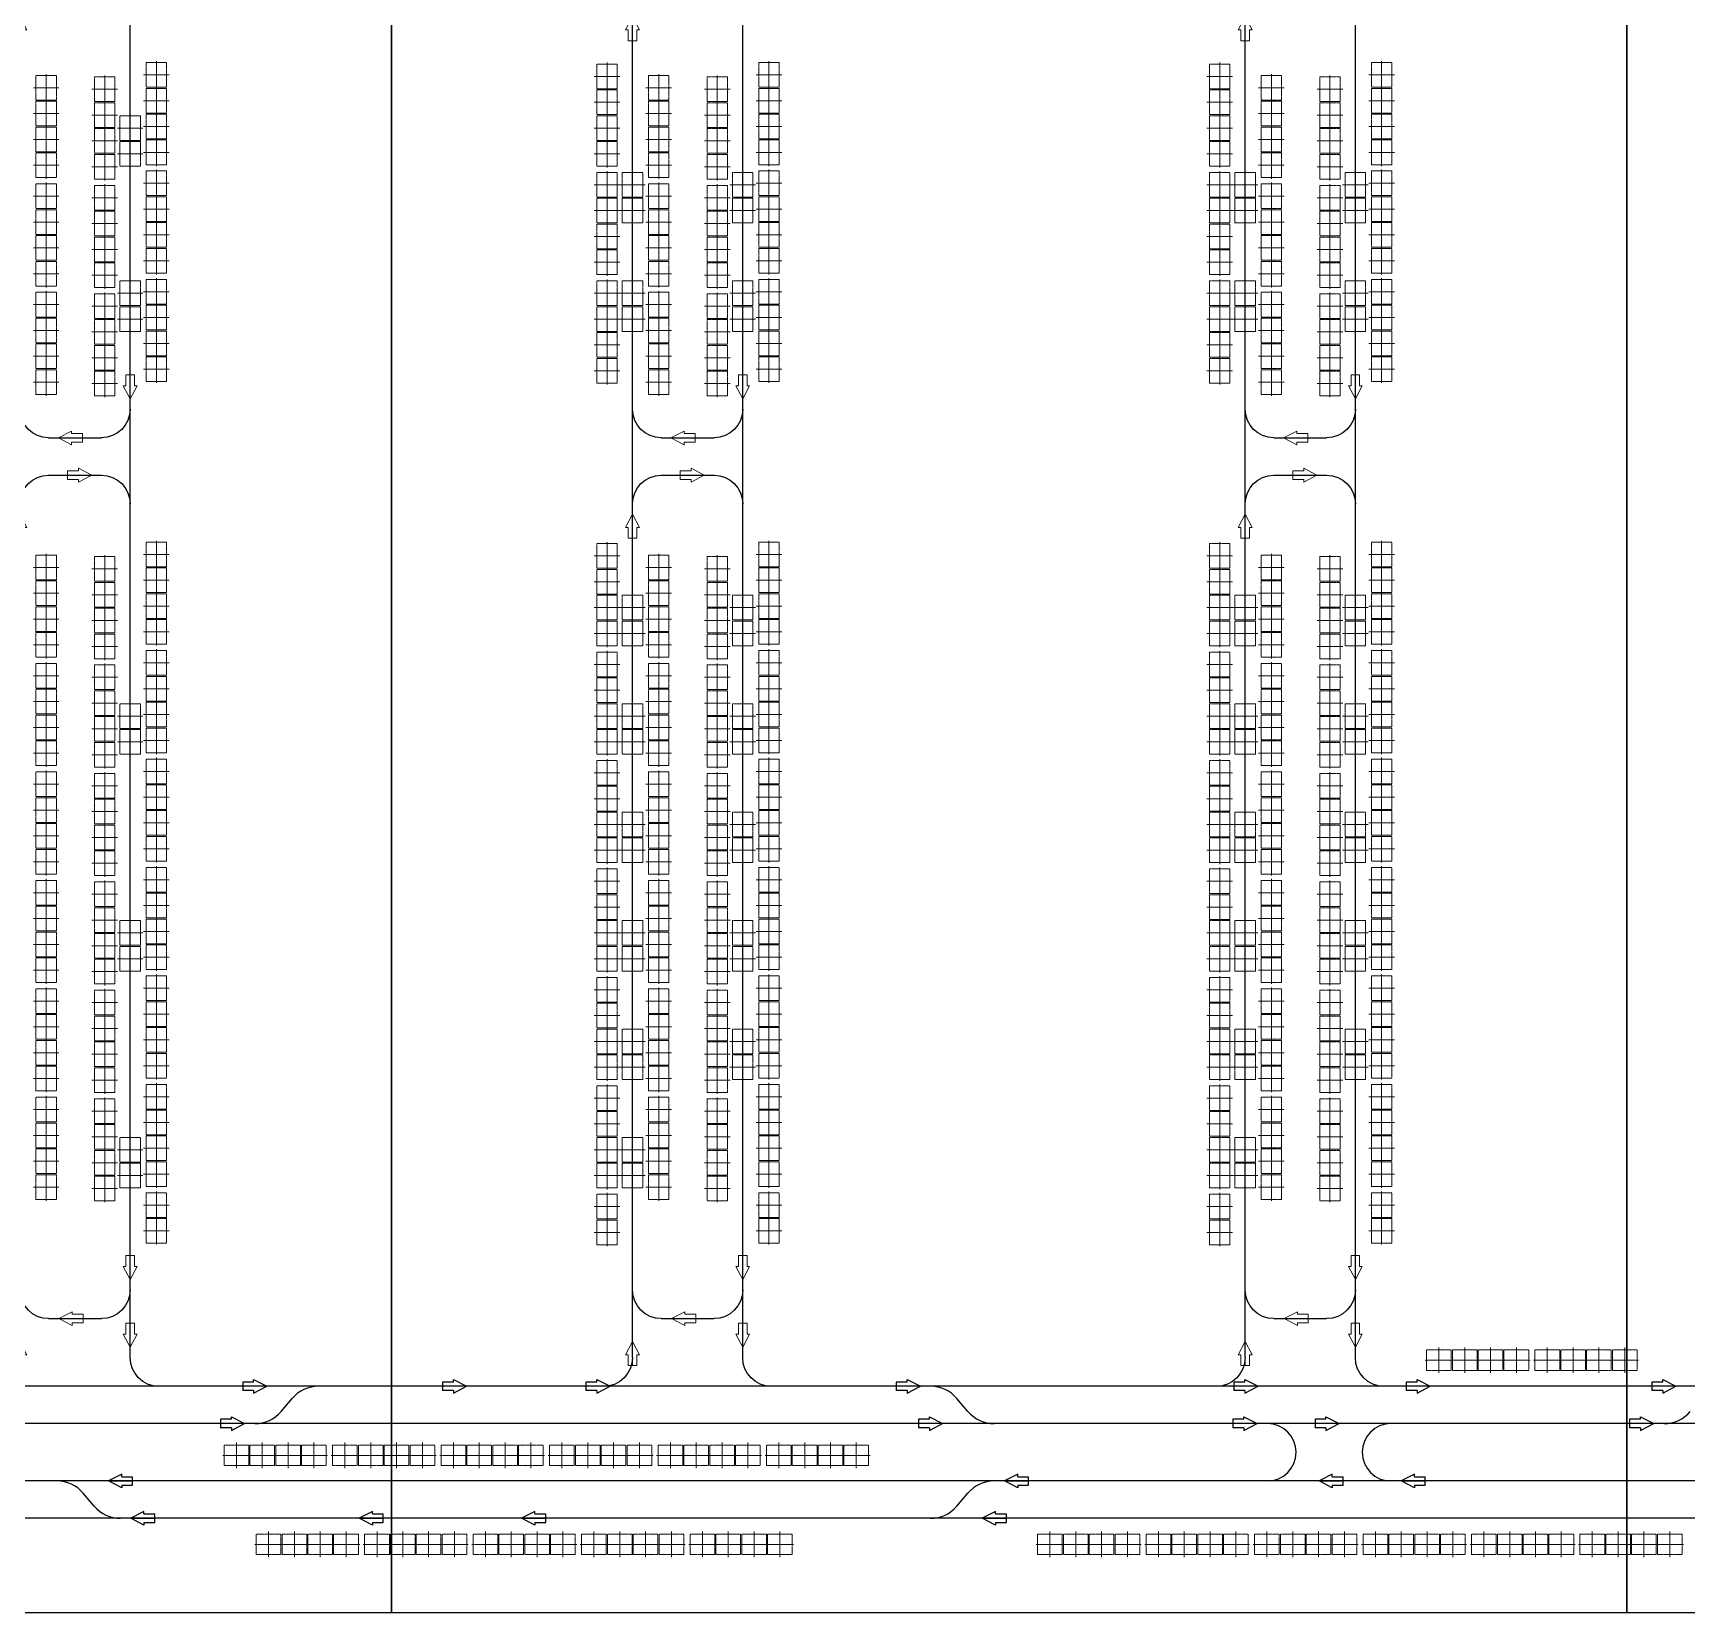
# Model space of a CAD drawing. Header units: millimetres. Extents: x -128 to 670218, y 27186 to 149492.
# Drawn here: x 139556 to 168370, y 27186 to 54722 of the extents above; entities that cross this region are included whole.
import ezdxf

# ---------------------------------------------------------------- set-up
doc = ezdxf.new("R2010")
doc.units = ezdxf.units.MM
doc.linetypes.add('AM_ISO08W050', pattern=[18, 12, -1.5, 3, -1.5])
doc.linetypes.add('XAT-M16_6F_EQ Layout_20211120$0$ACAD_ISO08W100', pattern=[36, 24, -3, 6, -3])
for name, color, linetype, lineweight in [('_CLINE', 4, 'XAT-M16_6F_EQ Layout_20211120$0$ACAD_ISO08W100', 9), ('DIRECT', 40, 'Continuous', 9), ('LINE_EQ', 4, 'AM_ISO08W050', 20), ('LINE_STB', 151, 'Continuous', 30)]:
    doc.layers.add(name, color=color, linetype=linetype, lineweight=lineweight)
doc.layers.add('Rail_H4822(Lower)', color=7, linetype='Continuous')

# ---------------------------------------------------------------- blocks, each defined once
blk = doc.blocks.new('*U3')
at = {"color": 0, "linetype": 'ByBlock'}
for p, q in [((-120, -230), (0, 0)), ((0, 0), (0, -420)), ((120, -230), (0, 0)), ((-75, -230), (-120, -230)), ((-75, -230), (-75, -420)), ((75, -230), (75, -420)), ((75, -230), (120, -230)), ((75, -420), (-75, -420))]:
    blk.add_line(p, q, dxfattribs=at)
blk = doc.blocks.new('A$C31676947')
at = {"layer": 'Rail_H4822(Lower)'}
for p, q in [((500, 47250), (500, 500)), ((2420, 47250), (2420, 500)), ((1000, 46570), (1920, 46570)), ((1000, 31870), (1920, 31870)), ((1000, 31220), (1920, 31220)), ((1000, 16520), (1920, 16520)), ((1000, 15870), (1920, 15870)), ((1000, 1180), (1920, 1180))]:
    blk.add_line(p, q, dxfattribs=at)
for centre, start, end in [((0, 47250), 0, 90), ((2920, 47250), 90, 180), ((1000, 46070), 90, 180), ((1920, 46070), 0, 90), ((1000, 32370), 180, 270), ((1920, 32370), 270, 0), ((1000, 30720), 90, 180), ((1920, 30720), 0, 90), ((0, 23700), 270, 0), ((2920, 23700), 180, 270), ((0, 21700), 0, 90), ((2920, 21700), 90, 180), ((1000, 17020), 180, 270), ((1920, 17020), 270, 0), ((1000, 15370), 90, 180), ((1920, 15370), 0, 90), ((1000, 1680), 180, 270), ((1920, 1680), 270, 0), ((0, 500), 270, 0), ((2920, 500), 180, 270)]:
    blk.add_arc(centre, 500, start, end, dxfattribs=at)
at = {"layer": 'DIRECT'}
for p, rotation in [((500, 46970), 180), ((1180, 46570), 89.99999999999999), ((500, 32550), 180), ((500, 23880), 180), ((500, 17200), 180), ((500, 1860), 180), ((1740, 1180), 270), ((500, 680), 180)]:
    blk.add_blockref('*U3', p, dxfattribs=dict(at, rotation=rotation))
for p in [(2420, 47070), (2420, 45890), (2420, 30540), (2420, 21520), (2420, 15190), (2420, 780)]:
    blk.add_blockref('*U3', p, dxfattribs=at)
at = {"layer": 'DIRECT', "lineweight": -2}
for p, rotation in [((1750, 31870), 270), ((1170, 31220), 89.99999999999999), ((1750, 16520), 270), ((1170, 15870), 89.99999999999999)]:
    blk.add_blockref('*U3', p, dxfattribs=dict(at, rotation=rotation))
blk = doc.blocks.new('*U537')
at = {"color": 0, "linetype": 'ByBlock'}
for p, q in [((-120, -230), (0, 0)), ((0, 0), (0, -420)), ((120, -230), (0, 0)), ((-75, -230), (-120, -230)), ((-75, -230), (-75, -420)), ((75, -230), (75, -420)), ((75, -230), (120, -230)), ((75, -420), (-75, -420))]:
    blk.add_line(p, q, dxfattribs=at)
blk = doc.blocks.new('*U538')
at = {"color": 0, "linetype": 'ByBlock'}
for p, q in [((-120, -230), (0, 0)), ((0, 0), (0, -420)), ((120, -230), (0, 0)), ((-75, -230), (-120, -230)), ((-75, -230), (-75, -420)), ((75, -230), (75, -420)), ((75, -230), (120, -230)), ((75, -420), (-75, -420))]:
    blk.add_line(p, q, dxfattribs=at)
blk = doc.blocks.new('*U508')
at = {"color": 0, "linetype": 'ByBlock'}
for p, q in [((-120, -230), (0, 0)), ((0, 0), (0, -420)), ((120, -230), (0, 0)), ((-75, -230), (-120, -230)), ((-75, -230), (-75, -420)), ((75, -230), (75, -420)), ((75, -230), (120, -230)), ((75, -420), (-75, -420))]:
    blk.add_line(p, q, dxfattribs=at)
blk = doc.blocks.new('*U509')
at = {"color": 0, "linetype": 'ByBlock'}
for p, q in [((-120, -230), (0, 0)), ((0, 0), (0, -420)), ((120, -230), (0, 0)), ((-75, -230), (-120, -230)), ((-75, -230), (-75, -420)), ((75, -230), (75, -420)), ((75, -230), (120, -230)), ((75, -420), (-75, -420))]:
    blk.add_line(p, q, dxfattribs=at)
blk = doc.blocks.new('*U763')
at = {"color": 0, "linetype": 'ByBlock'}
for p, q in [((-120, -230), (0, 0)), ((0, 0), (0, -420)), ((120, -230), (0, 0)), ((-75, -230), (-120, -230)), ((-75, -230), (-75, -420)), ((75, -230), (75, -420)), ((75, -230), (120, -230)), ((75, -420), (-75, -420))]:
    blk.add_line(p, q, dxfattribs=at)
blk = doc.blocks.new('*U730')
at = {"color": 0, "linetype": 'ByBlock'}
for p, q in [((-120, -230), (0, 0)), ((0, 0), (0, -420)), ((120, -230), (0, 0)), ((-75, -230), (-120, -230)), ((-75, -230), (-75, -420)), ((75, -230), (75, -420)), ((75, -230), (120, -230)), ((75, -420), (-75, -420))]:
    blk.add_line(p, q, dxfattribs=at)
blk = doc.blocks.new('*U658')
at = {"color": 0, "linetype": 'ByBlock'}
for p, q in [((-120, -230), (0, 0)), ((0, 0), (0, -420)), ((120, -230), (0, 0)), ((-75, -230), (-120, -230)), ((-75, -230), (-75, -420)), ((75, -230), (75, -420)), ((75, -230), (120, -230)), ((75, -420), (-75, -420))]:
    blk.add_line(p, q, dxfattribs=at)
blk = doc.blocks.new('*U660')
at = {"color": 0, "linetype": 'ByBlock'}
for p, q in [((-120, -230), (0, 0)), ((0, 0), (0, -420)), ((120, -230), (0, 0)), ((-75, -230), (-120, -230)), ((-75, -230), (-75, -420)), ((75, -230), (75, -420)), ((75, -230), (120, -230)), ((75, -420), (-75, -420))]:
    blk.add_line(p, q, dxfattribs=at)
blk = doc.blocks.new('*U694')
at = {"color": 0, "linetype": 'ByBlock'}
for p, q in [((-120, -230), (0, 0)), ((0, 0), (0, -420)), ((120, -230), (0, 0)), ((-75, -230), (-120, -230)), ((-75, -230), (-75, -420)), ((75, -230), (75, -420)), ((75, -230), (120, -230)), ((75, -420), (-75, -420))]:
    blk.add_line(p, q, dxfattribs=at)
blk = doc.blocks.new('*U695')
at = {"color": 0, "linetype": 'ByBlock'}
for p, q in [((-120, -230), (0, 0)), ((0, 0), (0, -420)), ((120, -230), (0, 0)), ((-75, -230), (-120, -230)), ((-75, -230), (-75, -420)), ((75, -230), (75, -420)), ((75, -230), (120, -230)), ((75, -420), (-75, -420))]:
    blk.add_line(p, q, dxfattribs=at)
blk = doc.blocks.new('*U262')
at = {"color": 0, "linetype": 'ByBlock'}
for p, q in [((-120, -230), (0, 0)), ((0, 0), (0, -420)), ((120, -230), (0, 0)), ((-75, -230), (-120, -230)), ((-75, -230), (-75, -420)), ((75, -230), (75, -420)), ((75, -230), (120, -230)), ((75, -420), (-75, -420))]:
    blk.add_line(p, q, dxfattribs=at)
blk = doc.blocks.new('*U263')
at = {"color": 0, "linetype": 'ByBlock'}
for p, q in [((-120, -230), (0, 0)), ((0, 0), (0, -420)), ((120, -230), (0, 0)), ((-75, -230), (-120, -230)), ((-75, -230), (-75, -420)), ((75, -230), (75, -420)), ((75, -230), (120, -230)), ((75, -420), (-75, -420))]:
    blk.add_line(p, q, dxfattribs=at)
blk = doc.blocks.new('*U266')
at = {"color": 0, "linetype": 'ByBlock'}
for p, q in [((-120, -230), (0, 0)), ((0, 0), (0, -420)), ((120, -230), (0, 0)), ((-75, -230), (-120, -230)), ((-75, -230), (-75, -420)), ((75, -230), (75, -420)), ((75, -230), (120, -230)), ((75, -420), (-75, -420))]:
    blk.add_line(p, q, dxfattribs=at)
blk = doc.blocks.new('*U267')
at = {"color": 0, "linetype": 'ByBlock'}
for p, q in [((-120, -230), (0, 0)), ((0, 0), (0, -420)), ((120, -230), (0, 0)), ((-75, -230), (-120, -230)), ((-75, -230), (-75, -420)), ((75, -230), (75, -420)), ((75, -230), (120, -230)), ((75, -420), (-75, -420))]:
    blk.add_line(p, q, dxfattribs=at)
blk = doc.blocks.new('*U4')
at = {"color": 0, "linetype": 'ByBlock'}
for p, q in [((-120, -230), (0, 0)), ((0, 0), (0, -420)), ((120, -230), (0, 0)), ((-75, -230), (-120, -230)), ((-75, -230), (-75, -420)), ((75, -230), (75, -420)), ((75, -230), (120, -230)), ((75, -420), (-75, -420))]:
    blk.add_line(p, q, dxfattribs=at)
blk = doc.blocks.new('*U5')
at = {"color": 0, "linetype": 'ByBlock'}
for p, q in [((-120, -230), (0, 0)), ((0, 0), (0, -420)), ((120, -230), (0, 0)), ((-75, -230), (-120, -230)), ((-75, -230), (-75, -420)), ((75, -230), (75, -420)), ((75, -230), (120, -230)), ((75, -420), (-75, -420))]:
    blk.add_line(p, q, dxfattribs=at)
blk = doc.blocks.new('*U6')
at = {"color": 0, "linetype": 'ByBlock'}
for p, q in [((-120, -230), (0, 0)), ((0, 0), (0, -420)), ((120, -230), (0, 0)), ((-75, -230), (-120, -230)), ((-75, -230), (-75, -420)), ((75, -230), (75, -420)), ((75, -230), (120, -230)), ((75, -420), (-75, -420))]:
    blk.add_line(p, q, dxfattribs=at)
blk = doc.blocks.new('*U7')
at = {"color": 0, "linetype": 'ByBlock'}
for p, q in [((-120, -230), (0, 0)), ((0, 0), (0, -420)), ((120, -230), (0, 0)), ((-75, -230), (-120, -230)), ((-75, -230), (-75, -420)), ((75, -230), (75, -420)), ((75, -230), (120, -230)), ((75, -420), (-75, -420))]:
    blk.add_line(p, q, dxfattribs=at)
blk = doc.blocks.new('*U8')
at = {"color": 0, "linetype": 'ByBlock'}
for p, q in [((-120, -230), (0, 0)), ((0, 0), (0, -420)), ((120, -230), (0, 0)), ((-75, -230), (-120, -230)), ((-75, -230), (-75, -420)), ((75, -230), (75, -420)), ((75, -230), (120, -230)), ((75, -420), (-75, -420))]:
    blk.add_line(p, q, dxfattribs=at)
blk = doc.blocks.new('*U9')
at = {"color": 0, "linetype": 'ByBlock'}
for p, q in [((-120, -230), (0, 0)), ((0, 0), (0, -420)), ((120, -230), (0, 0)), ((-75, -230), (-120, -230)), ((-75, -230), (-75, -420)), ((75, -230), (75, -420)), ((75, -230), (120, -230)), ((75, -420), (-75, -420))]:
    blk.add_line(p, q, dxfattribs=at)
blk = doc.blocks.new('XAT-M16_6F_EQ Layout_20211120$0$EG-12_FOUP_(01)-pv')
at = {"layer": '_CLINE'}
for p, q in [((0, 211), (0, -235)), ((-239, -12), (239, -12))]:
    blk.add_line(p, q, dxfattribs=at)
at = {"layer": 'LINE_EQ'}
blk.add_lwpolyline([(-215, 166), (-215, -190), (215, -190), (215, 166)], close=True, dxfattribs=at)

msp = doc.modelspace()

# ---------------------------------------------------------------- linework, layer by layer
for points in [[(114163, 79986), (145802, 79986), (145802, 27186), (114163, 27186)], [(145802, 79986), (167321, 79986), (167321, 27186), (145802, 27186)], [(167321, 79986), (188839, 79986), (188839, 27186), (167321, 27186)]]:
    msp.add_lwpolyline(points, close=True)
at = {"layer": 'Rail_H4822(Lower)'}
for p, q in [((337538, 31136), (136528, 31136)), ((143879, 30698), (144071, 30925)), ((155844, 30698), (155652, 30925)), ((332538, 30486), (135861, 30486)), ((329726, 29486), (135861, 29486)), ((140621, 29048), (140429, 29275)), ((155652, 29048), (155844, 29275)), ((140228, 28836), (1038, 28836)), ((333538, 28836), (140228, 28836))]:
    msp.add_line(p, q, dxfattribs=at)
for centre, radius, start, end in [((144528, 30536), 600, 90, 139.6984), ((155194, 30536), 600, 40.3016, 90), ((143421, 31086), 600, 270, 319.6984), ((156301, 31086), 600, 220.3016, 270), ((167971, 31086), 600, 270, 319.6984), ((161061, 29986), 500, 270, 90), ((163211, 29986), 500, 90, 270), ((139971, 28886), 600, 40.3016, 90), ((156301, 28886), 600, 90, 139.6984), ((141078, 29436), 600, 220.3016, 270), ((155194, 29436), 600, 270, 319.6984)]:
    msp.add_arc(centre, radius, start, end, dxfattribs=at)

# ---------------------------------------------------------------- block references
at = {"layer": 'LINE_EQ', "rotation": 89.99999999999999}
for p in [(141235, 53067), (141235, 52617), (149988, 52077), (151908, 52077), (160661, 52077), (162581, 52077), (149988, 51627), (151908, 51627), (160661, 51627), (162581, 51627), (141235, 50187), (149988, 50187), (151908, 50187), (160661, 50187), (162581, 50187), (141235, 49737), (149988, 49737), (151908, 49737), (160661, 49737), (162581, 49737), (149988, 44708), (151908, 44708), (160661, 44708), (162581, 44708), (149988, 44258), (151908, 44258), (160661, 44258), (162581, 44258), (141235, 42818), (149988, 42818), (151908, 42818), (160661, 42818), (162581, 42818), (141235, 42368), (149988, 42368), (151908, 42368), (160661, 42368), (162581, 42368), (149988, 40928), (151908, 40928), (160661, 40928), (162581, 40928), (149988, 40478), (151908, 40478), (160661, 40478), (162581, 40478), (141235, 39038), (149988, 39038), (151908, 39038), (160661, 39038), (162581, 39038), (141235, 38588), (149988, 38588), (151908, 38588), (160661, 38588), (162581, 38588), (149988, 37148), (151908, 37148), (160661, 37148), (162581, 37148), (149988, 36698), (151908, 36698), (160661, 36698), (162581, 36698), (141235, 35258), (149988, 35258), (160661, 35258), (141235, 34808), (149988, 34808), (160661, 34808)]:
    msp.add_blockref('XAT-M16_6F_EQ Layout_20211120$0$EG-12_FOUP_(01)-pv', p, dxfattribs=at)
at = {"layer": 'LINE_STB'}
for p, rotation in [((141692, 53993), 89.99999999999999), ((149545, 53967), 89.99999999999999), ((152365, 53993), 89.99999999999999), ((160218, 53967), 89.99999999999999), ((163038, 53993), 89.99999999999999), ((139772, 53768), 89.99999999999999), ((140792, 53742), 89.99999999999999), ((150445, 53768), 89.99999999999999), ((151465, 53742), 89.99999999999999), ((161118, 53768), 89.99999999999999), ((162138, 53742), 89.99999999999999), ((141692, 53543), 89.99999999999999), ((149545, 53517), 89.99999999999999), ((152365, 53543), 89.99999999999999), ((160218, 53517), 89.99999999999999), ((163038, 53543), 89.99999999999999), ((139772, 53318), 89.99999999999999), ((140792, 53292), 89.99999999999999), ((141692, 53093), 89.99999999999999), ((150445, 53318), 89.99999999999999), ((151465, 53292), 89.99999999999999), ((152365, 53093), 89.99999999999999), ((161118, 53318), 89.99999999999999), ((162138, 53292), 89.99999999999999), ((163038, 53093), 89.99999999999999), ((139772, 52868), 89.99999999999999), ((140792, 52842), 89.99999999999999), ((149545, 53067), 89.99999999999999), ((150445, 52868), 89.99999999999999), ((151465, 52842), 89.99999999999999), ((160218, 53067), 89.99999999999999), ((161118, 52868), 89.99999999999999), ((162138, 52842), 89.99999999999999), ((141692, 52643), 89.99999999999999), ((149545, 52617), 89.99999999999999), ((152365, 52643), 89.99999999999999), ((160218, 52617), 89.99999999999999), ((163038, 52643), 89.99999999999999), ((139772, 52418), 89.99999999999999), ((140792, 52392), 89.99999999999999), ((150445, 52418), 89.99999999999999), ((151465, 52392), 89.99999999999999), ((161118, 52418), 89.99999999999999), ((162138, 52392), 89.99999999999999), ((141692, 52103), 89.99999999999999), ((149545, 52077), 89.99999999999999), ((152365, 52103), 89.99999999999999), ((160218, 52077), 89.99999999999999), ((163038, 52103), 89.99999999999999), ((139772, 51878), 89.99999999999999), ((140792, 51852), 89.99999999999999), ((141692, 51653), 89.99999999999999), ((149545, 51627), 89.99999999999999), ((150445, 51878), 89.99999999999999), ((151465, 51852), 89.99999999999999), ((152365, 51653), 89.99999999999999), ((160218, 51627), 89.99999999999999), ((161118, 51878), 89.99999999999999), ((162138, 51852), 89.99999999999999), ((163038, 51653), 89.99999999999999), ((139772, 51428), 89.99999999999999), ((140792, 51402), 89.99999999999999), ((150445, 51428), 89.99999999999999), ((151465, 51402), 89.99999999999999), ((161118, 51428), 89.99999999999999), ((162138, 51402), 89.99999999999999), ((141692, 51203), 89.99999999999999), ((149545, 51177), 89.99999999999999), ((152365, 51203), 89.99999999999999), ((160218, 51177), 89.99999999999999), ((163038, 51203), 89.99999999999999), ((139772, 50978), 89.99999999999999), ((140792, 50952), 89.99999999999999), ((150445, 50978), 89.99999999999999), ((151465, 50952), 89.99999999999999), ((161118, 50978), 89.99999999999999), ((162138, 50952), 89.99999999999999), ((139772, 50528), 89.99999999999999), ((140792, 50502), 89.99999999999999), ((141692, 50753), 89.99999999999999), ((149545, 50727), 89.99999999999999), ((150445, 50528), 89.99999999999999), ((151465, 50502), 89.99999999999999), ((152365, 50753), 89.99999999999999), ((160218, 50727), 89.99999999999999), ((161118, 50528), 89.99999999999999), ((162138, 50502), 89.99999999999999), ((163038, 50753), 89.99999999999999), ((141692, 50213), 89.99999999999999), ((149545, 50187), 89.99999999999999), ((152365, 50213), 89.99999999999999), ((160218, 50187), 89.99999999999999), ((163038, 50213), 89.99999999999999), ((139772, 49988), 89.99999999999999), ((140792, 49962), 89.99999999999999), ((150445, 49988), 89.99999999999999), ((151465, 49962), 89.99999999999999), ((161118, 49988), 89.99999999999999), ((162138, 49962), 89.99999999999999), ((141692, 49763), 89.99999999999999), ((149545, 49737), 89.99999999999999), ((152365, 49763), 89.99999999999999), ((160218, 49737), 89.99999999999999), ((163038, 49763), 89.99999999999999), ((139772, 49538), 89.99999999999999), ((140792, 49512), 89.99999999999999), ((150445, 49538), 89.99999999999999), ((151465, 49512), 89.99999999999999), ((161118, 49538), 89.99999999999999), ((162138, 49512), 89.99999999999999), ((139772, 49088), 89.99999999999999), ((140792, 49062), 89.99999999999999), ((141692, 49313), 89.99999999999999), ((149545, 49287), 89.99999999999999), ((150445, 49088), 89.99999999999999), ((151465, 49062), 89.99999999999999), ((152365, 49313), 89.99999999999999), ((160218, 49287), 89.99999999999999), ((161118, 49088), 89.99999999999999), ((162138, 49062), 89.99999999999999), ((163038, 49313), 89.99999999999999), ((141692, 48863), 89.99999999999999), ((149545, 48837), 89.99999999999999), ((152365, 48863), 89.99999999999999), ((160218, 48837), 89.99999999999999), ((163038, 48863), 89.99999999999999), ((139772, 48638), 89.99999999999999), ((140792, 48612), 89.99999999999999), ((150445, 48638), 89.99999999999999), ((151465, 48612), 89.99999999999999), ((161118, 48638), 89.99999999999999), ((162138, 48612), 89.99999999999999), ((141692, 45634), 89.99999999999999), ((149545, 45608), 89.99999999999999), ((152365, 45634), 89.99999999999999), ((160218, 45608), 89.99999999999999), ((163038, 45634), 89.99999999999999), ((139772, 45409), 89.99999999999999), ((140792, 45383), 89.99999999999999), ((150445, 45409), 89.99999999999999), ((151465, 45383), 89.99999999999999), ((161118, 45409), 89.99999999999999), ((162138, 45383), 89.99999999999999), ((141692, 45184), 89.99999999999999), ((149545, 45158), 89.99999999999999), ((152365, 45184), 89.99999999999999), ((160218, 45158), 89.99999999999999), ((163038, 45184), 89.99999999999999), ((139772, 44959), 89.99999999999999), ((140792, 44933), 89.99999999999999), ((141692, 44734), 89.99999999999999), ((150445, 44959), 89.99999999999999), ((151465, 44933), 89.99999999999999), ((152365, 44734), 89.99999999999999), ((161118, 44959), 89.99999999999999), ((162138, 44933), 89.99999999999999), ((163038, 44734), 89.99999999999999), ((139772, 44509), 89.99999999999999), ((140792, 44483), 89.99999999999999), ((149545, 44708), 89.99999999999999), ((150445, 44509), 89.99999999999999), ((151465, 44483), 89.99999999999999), ((160218, 44708), 89.99999999999999), ((161118, 44509), 89.99999999999999), ((162138, 44483), 89.99999999999999), ((141692, 44284), 89.99999999999999), ((149545, 44258), 89.99999999999999), ((152365, 44284), 89.99999999999999), ((160218, 44258), 89.99999999999999), ((163038, 44284), 89.99999999999999), ((139772, 44059), 89.99999999999999), ((140792, 44033), 89.99999999999999), ((150445, 44059), 89.99999999999999), ((151465, 44033), 89.99999999999999), ((161118, 44059), 89.99999999999999), ((162138, 44033), 89.99999999999999), ((141692, 43744), 89.99999999999999), ((149545, 43718), 89.99999999999999), ((152365, 43744), 89.99999999999999), ((160218, 43718), 89.99999999999999), ((163038, 43744), 89.99999999999999), ((139772, 43519), 89.99999999999999), ((140792, 43493), 89.99999999999999), ((141692, 43294), 89.99999999999999), ((150445, 43519), 89.99999999999999), ((151465, 43493), 89.99999999999999), ((152365, 43294), 89.99999999999999), ((161118, 43519), 89.99999999999999), ((162138, 43493), 89.99999999999999), ((163038, 43294), 89.99999999999999), ((139772, 43069), 89.99999999999999), ((140792, 43043), 89.99999999999999), ((149545, 43268), 89.99999999999999), ((150445, 43069), 89.99999999999999), ((151465, 43043), 89.99999999999999), ((160218, 43268), 89.99999999999999), ((161118, 43069), 89.99999999999999), ((162138, 43043), 89.99999999999999), ((141692, 42844), 89.99999999999999), ((149545, 42818), 89.99999999999999), ((152365, 42844), 89.99999999999999), ((160218, 42818), 89.99999999999999), ((163038, 42844), 89.99999999999999), ((139772, 42619), 89.99999999999999), ((140792, 42593), 89.99999999999999), ((150445, 42619), 89.99999999999999), ((151465, 42593), 89.99999999999999), ((161118, 42619), 89.99999999999999), ((162138, 42593), 89.99999999999999), ((139772, 42169), 89.99999999999999), ((140792, 42143), 89.99999999999999), ((141692, 42394), 89.99999999999999), ((149545, 42368), 89.99999999999999), ((150445, 42169), 89.99999999999999), ((151465, 42143), 89.99999999999999), ((152365, 42394), 89.99999999999999), ((160218, 42368), 89.99999999999999), ((161118, 42169), 89.99999999999999), ((162138, 42143), 89.99999999999999), ((163038, 42394), 89.99999999999999), ((141692, 41854), 89.99999999999999), ((152365, 41854), 89.99999999999999), ((163038, 41854), 89.99999999999999), ((139772, 41629), 89.99999999999999), ((140792, 41603), 89.99999999999999), ((149545, 41828), 89.99999999999999), ((150445, 41629), 89.99999999999999), ((151465, 41603), 89.99999999999999), ((160218, 41828), 89.99999999999999), ((161118, 41629), 89.99999999999999), ((162138, 41603), 89.99999999999999), ((141692, 41404), 89.99999999999999), ((149545, 41378), 89.99999999999999), ((152365, 41404), 89.99999999999999), ((160218, 41378), 89.99999999999999), ((163038, 41404), 89.99999999999999), ((139772, 41179), 89.99999999999999), ((140792, 41153), 89.99999999999999), ((150445, 41179), 89.99999999999999), ((151465, 41153), 89.99999999999999), ((161118, 41179), 89.99999999999999), ((162138, 41153), 89.99999999999999), ((139772, 40729), 89.99999999999999), ((140792, 40703), 89.99999999999999), ((141692, 40954), 89.99999999999999), ((149545, 40928), 89.99999999999999), ((150445, 40729), 89.99999999999999), ((151465, 40703), 89.99999999999999), ((152365, 40954), 89.99999999999999), ((160218, 40928), 89.99999999999999), ((161118, 40729), 89.99999999999999), ((162138, 40703), 89.99999999999999), ((163038, 40954), 89.99999999999999), ((141692, 40504), 89.99999999999999), ((149545, 40478), 89.99999999999999), ((152365, 40504), 89.99999999999999), ((160218, 40478), 89.99999999999999), ((163038, 40504), 89.99999999999999), ((139772, 40279), 89.99999999999999), ((140792, 40253), 89.99999999999999), ((150445, 40279), 89.99999999999999), ((151465, 40253), 89.99999999999999), ((161118, 40279), 89.99999999999999), ((162138, 40253), 89.99999999999999), ((141692, 39964), 89.99999999999999), ((149545, 39938), 89.99999999999999), ((152365, 39964), 89.99999999999999), ((160218, 39938), 89.99999999999999), ((163038, 39964), 89.99999999999999), ((139772, 39739), 89.99999999999999), ((140792, 39713), 89.99999999999999), ((150445, 39739), 89.99999999999999), ((151465, 39713), 89.99999999999999), ((161118, 39739), 89.99999999999999), ((162138, 39713), 89.99999999999999), ((139772, 39289), 89.99999999999999), ((140792, 39263), 89.99999999999999), ((141692, 39514), 89.99999999999999), ((149545, 39488), 89.99999999999999), ((150445, 39289), 89.99999999999999), ((151465, 39263), 89.99999999999999), ((152365, 39514), 89.99999999999999), ((160218, 39488), 89.99999999999999), ((161118, 39289), 89.99999999999999), ((162138, 39263), 89.99999999999999), ((163038, 39514), 89.99999999999999), ((141692, 39064), 89.99999999999999), ((149545, 39038), 89.99999999999999), ((152365, 39064), 89.99999999999999), ((160218, 39038), 89.99999999999999), ((163038, 39064), 89.99999999999999), ((139772, 38839), 89.99999999999999), ((140792, 38813), 89.99999999999999), ((150445, 38839), 89.99999999999999), ((151465, 38813), 89.99999999999999), ((161118, 38839), 89.99999999999999), ((162138, 38813), 89.99999999999999), ((139772, 38389), 89.99999999999999), ((141692, 38614), 89.99999999999999), ((149545, 38588), 89.99999999999999), ((150445, 38389), 89.99999999999999), ((152365, 38614), 89.99999999999999), ((160218, 38588), 89.99999999999999), ((161118, 38389), 89.99999999999999), ((163038, 38614), 89.99999999999999), ((140792, 38363), 89.99999999999999), ((151465, 38363), 89.99999999999999), ((162138, 38363), 89.99999999999999), ((139772, 37849), 89.99999999999999), ((140792, 37823), 89.99999999999999), ((141692, 38074), 89.99999999999999), ((149545, 38048), 89.99999999999999), ((150445, 37849), 89.99999999999999), ((151465, 37823), 89.99999999999999), ((152365, 38074), 89.99999999999999), ((160218, 38048), 89.99999999999999), ((161118, 37849), 89.99999999999999), ((162138, 37823), 89.99999999999999), ((163038, 38074), 89.99999999999999), ((141692, 37624), 89.99999999999999), ((149545, 37598), 89.99999999999999), ((152365, 37624), 89.99999999999999), ((160218, 37598), 89.99999999999999), ((163038, 37624), 89.99999999999999), ((139772, 37399), 89.99999999999999), ((140792, 37373), 89.99999999999999), ((150445, 37399), 89.99999999999999), ((151465, 37373), 89.99999999999999), ((161118, 37399), 89.99999999999999), ((162138, 37373), 89.99999999999999), ((139772, 36949), 89.99999999999999), ((141692, 37174), 89.99999999999999), ((149545, 37148), 89.99999999999999), ((150445, 36949), 89.99999999999999), ((152365, 37174), 89.99999999999999), ((160218, 37148), 89.99999999999999), ((161118, 36949), 89.99999999999999), ((163038, 37174), 89.99999999999999), ((140792, 36923), 89.99999999999999), ((141692, 36724), 89.99999999999999), ((149545, 36698), 89.99999999999999), ((151465, 36923), 89.99999999999999), ((152365, 36724), 89.99999999999999), ((160218, 36698), 89.99999999999999), ((162138, 36923), 89.99999999999999), ((163038, 36724), 89.99999999999999), ((139772, 36499), 89.99999999999999), ((140792, 36473), 89.99999999999999), ((150445, 36499), 89.99999999999999), ((151465, 36473), 89.99999999999999), ((161118, 36499), 89.99999999999999), ((162138, 36473), 89.99999999999999), ((141692, 36184), 89.99999999999999), ((149545, 36158), 89.99999999999999), ((152365, 36184), 89.99999999999999), ((160218, 36158), 89.99999999999999), ((163038, 36184), 89.99999999999999), ((139772, 35959), 89.99999999999999), ((140792, 35933), 89.99999999999999), ((150445, 35959), 89.99999999999999), ((151465, 35933), 89.99999999999999), ((161118, 35959), 89.99999999999999), ((162138, 35933), 89.99999999999999), ((139772, 35509), 89.99999999999999), ((141692, 35734), 89.99999999999999), ((149545, 35708), 89.99999999999999), ((150445, 35509), 89.99999999999999), ((152365, 35734), 89.99999999999999), ((160218, 35708), 89.99999999999999), ((161118, 35509), 89.99999999999999), ((163038, 35734), 89.99999999999999), ((140792, 35483), 89.99999999999999), ((141692, 35284), 89.99999999999999), ((149545, 35258), 89.99999999999999), ((151465, 35483), 89.99999999999999), ((152365, 35284), 89.99999999999999), ((160218, 35258), 89.99999999999999), ((162138, 35483), 89.99999999999999), ((163038, 35284), 89.99999999999999), ((139772, 35059), 89.99999999999999), ((140792, 35033), 89.99999999999999), ((150445, 35059), 89.99999999999999), ((151465, 35033), 89.99999999999999), ((161118, 35059), 89.99999999999999), ((162138, 35033), 89.99999999999999), ((141692, 34834), 89.99999999999999), ((149545, 34808), 89.99999999999999), ((152365, 34834), 89.99999999999999), ((160218, 34808), 89.99999999999999), ((163038, 34834), 89.99999999999999), ((139772, 34609), 89.99999999999999), ((140792, 34583), 89.99999999999999), ((150445, 34609), 89.99999999999999), ((151465, 34583), 89.99999999999999), ((161118, 34609), 89.99999999999999), ((162138, 34583), 89.99999999999999), ((141692, 34294), 89.99999999999999), ((149545, 34268), 89.99999999999999), ((152365, 34294), 89.99999999999999), ((160218, 34268), 89.99999999999999), ((163038, 34294), 89.99999999999999), ((141692, 33844), 89.99999999999999), ((149545, 33818), 89.99999999999999), ((152365, 33844), 89.99999999999999), ((160218, 33818), 89.99999999999999), ((163038, 33844), 89.99999999999999), ((164048, 31580), 180), ((164498, 31580), 180), ((164948, 31580), 180), ((165398, 31580), 180), ((165938, 31580), 180), ((166388, 31580), 180), ((166838, 31580), 180), ((167288, 31580), 180), ((143099, 29919), 180), ((143549, 29919), 180), ((143999, 29919), 180), ((144449, 29919), 180), ((144989, 29919), 180), ((145439, 29919), 180), ((145889, 29919), 180), ((146339, 29919), 180), ((146879, 29919), 180), ((147329, 29919), 180), ((147779, 29919), 180), ((148229, 29919), 180), ((148769, 29919), 180), ((149219, 29919), 180), ((149669, 29919), 180), ((150119, 29919), 180), ((150659, 29919), 180), ((151109, 29919), 180), ((151559, 29919), 180), ((152009, 29919), 180), ((152549, 29919), 180), ((152999, 29919), 180), ((153449, 29919), 180), ((153899, 29919), 180), ((143658, 28369), 180), ((144108, 28369), 180), ((144558, 28369), 180), ((145008, 28369), 180), ((145548, 28369), 180), ((145998, 28369), 180), ((146448, 28369), 180), ((146898, 28369), 180), ((147438, 28369), 180), ((147888, 28369), 180), ((148338, 28369), 180), ((148788, 28369), 180), ((149328, 28369), 180), ((149778, 28369), 180), ((150228, 28369), 180), ((150678, 28369), 180), ((151218, 28369), 180), ((151668, 28369), 180), ((152118, 28369), 180), ((152568, 28369), 180), ((157272, 28369), 180), ((157722, 28369), 180), ((158172, 28369), 180), ((158622, 28369), 180), ((159162, 28369), 180), ((159612, 28369), 180), ((160062, 28369), 180), ((160512, 28369), 180), ((161052, 28369), 180), ((161502, 28369), 180), ((161952, 28369), 180), ((162402, 28369), 180), ((162942, 28369), 180), ((163392, 28369), 180), ((163842, 28369), 180), ((164292, 28369), 180), ((164832, 28369), 180), ((165282, 28369), 180), ((165732, 28369), 180), ((166182, 28369), 180), ((166722, 28369), 180), ((167172, 28369), 180), ((167622, 28369), 180), ((168072, 28369), 180)]:
    msp.add_blockref('XAT-M16_6F_EQ Layout_20211120$0$EG-12_FOUP_(01)-pv', p, dxfattribs=dict(at, rotation=rotation))
at = {"layer": 'Rail_H4822(Lower)', "xscale": -1}
for name, p, rotation in [('A$C31676947', (138827, 78886), 180), ('A$C31676947', (149500, 78886), 180), ('A$C31676947', (160173, 78886), 180), ('*U6', (143628, 31136), 270), ('*U730', (147108, 31136), 270), ('*U660', (149608, 31136), 270), ('*U266', (155015, 31136), 270), ('*U763', (160898, 31136), 270), ('*U658', (163898, 31136), 270), ('*U262', (168178, 31136), 270), ('*U7', (143241, 30486), 270), ('*U267', (155401, 30486), 270), ('*U508', (160881, 30486), 270), ('*U538', (162311, 30486), 270), ('*U263', (167791, 30486), 270), ('*U9', (140871, 29486), 90), ('*U5', (156481, 29486), 90), ('*U509', (161961, 29486), 90), ('*U537', (163391, 29486), 90), ('*U8', (141258, 28836), 90), ('*U695', (145238, 28836), 90), ('*U694', (148068, 28836), 90), ('*U4', (156094, 28836), 90)]:
    msp.add_blockref(name, p, dxfattribs=dict(at, rotation=rotation))

doc.saveas('drawing.dxf')
